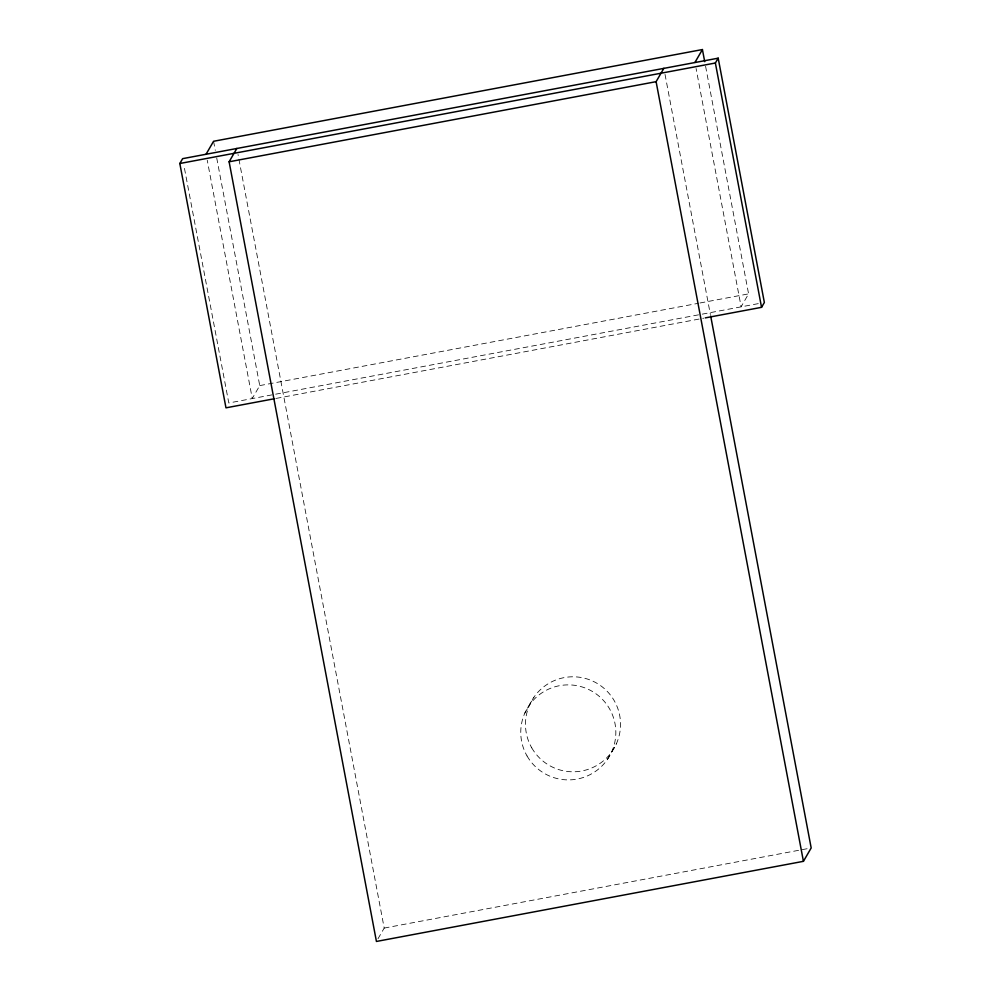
<?xml version="1.0" encoding="UTF-8"?>
<svg xmlns="http://www.w3.org/2000/svg" width="991" height="991" viewBox="0 0 991 991"><rect width="100%" height="100%" fill="white"/><g stroke="black" fill="none" stroke-linecap="round" stroke-linejoin="round"><path stroke-width="0.74" stroke-dasharray="4.96 3.72" d="M216.719 157.965L259.741 385.598L252.259 398.469L207.243 160.22M705.58 66.248L748.589 293.869L741.119 306.752L696.091 68.503M377.992 938.774L384.198 928.084L238.026 154.497M529.157 705.381L533.864 697.28M524.858 713.049L529.566 704.948M611.732 751.748L616.439 743.646M607.433 759.403L612.141 751.302M259.741 385.598L698.494 303.271M700.005 302.986L748.589 293.869M758.276 303.63L228.797 402.978L183.781 164.729M276.192 398.407L703.721 318.185M384.198 928.084L808.148 848.531M665.023 74.387L710.386 314.506M213.573 141.279L215.295 150.384M531.746 747.846A47.556 47.494 30.1 0 0 614.086 748.242A47.556 47.494 30.1 0 0 573.182 676.791A47.556 47.494 30.1 0 0 531.746 747.846M527.039 755.947A47.556 47.494 30.1 0 0 609.378 756.344A47.556 47.494 30.1 0 0 568.475 684.88A47.556 47.494 30.1 0 0 527.039 755.947"/><path stroke-width="1.49" d="M274.668 398.692L225.973 407.834L179.817 163.503L182.629 158.659L718.19 58.172L764.358 302.49L761.546 307.334L705.245 317.9M206.103 154.15L213.573 141.279L702.421 49.55L704.712 61.69M710.683 316.03L811.183 847.962L803.428 861.328L376.431 941.45L229.119 161.793L236.874 148.415M803.428 861.328L656.104 81.671L663.871 68.305M694.951 62.421L702.421 49.55M761.546 307.334L715.378 63.015L718.19 58.172M179.817 163.503L715.378 63.015M229.119 161.793L656.104 81.671"/></g></svg>
